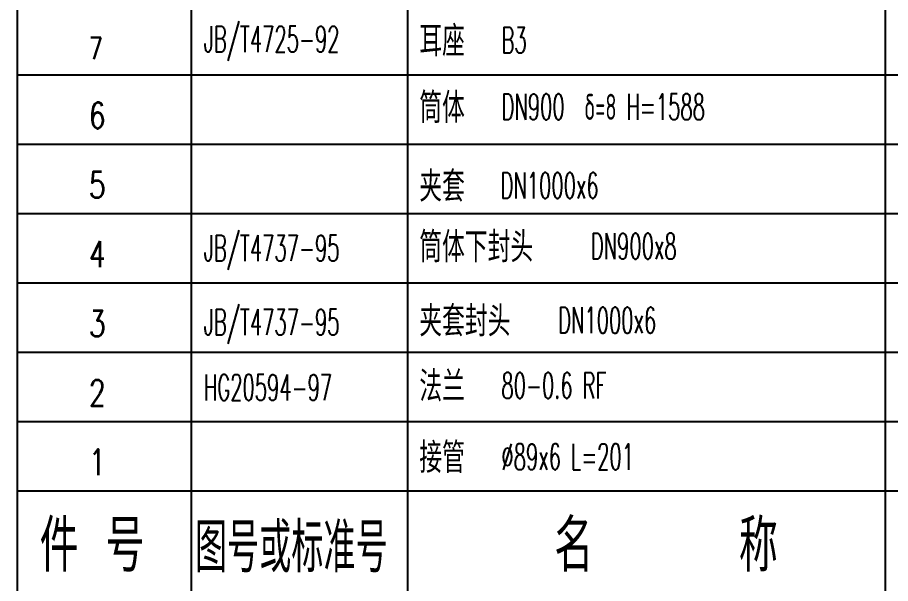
# Model space of a CAD drawing. Extents: x 0 to 594, y 0 to 841.
# Drawn here: x 403.1 to 503.7, y 63.2 to 128.5 of the extents above; entities that cross this region are included whole.
import ezdxf

# ---------------------------------------------------------------- set-up
doc = ezdxf.new("R2010")
doc.units = 0
doc.header["$LTSCALE"] = 3
doc.header["$MEASUREMENT"] = 0
doc.layers.add('1', color=21, linetype='CONTINUOUS')
doc.layers.add('2', color=253, linetype='CONTINUOUS')
doc.styles.add('HZTXT', font='romans', dxfattribs={"width": 0.75, "bigfont": 'HZTXT'})

msp = doc.modelspace()

# ---------------------------------------------------------------- linework, layer by layer
at = {"layer": '1', "color": 122}
for p, q in [((403.108, 121.855), (583.129, 121.855)), ((403.108, 113.855), (583.129, 113.855)), ((403.108, 105.855), (583.129, 105.855)), ((403.108, 97.855), (583.129, 97.855)), ((403.108, 89.855), (583.129, 89.855)), ((403.108, 81.855), (583.129, 81.855)), ((403.108, 73.855), (583.129, 73.855))]:
    msp.add_line(p, q, dxfattribs=at)
at = {"layer": '2', "color": 122}
for p, q in [((403.108, 11.008), (403.108, 409.855)), ((423.108, 409.855), (423.108, 61.016)), ((448.108, 61.016), (448.108, 409.855)), ((503.108, 409.855), (503.108, 61.177))]:
    msp.add_line(p, q, dxfattribs=at)

# ---------------------------------------------------------------- texts
at = {"layer": '1', "color": 122, "style": 'HZTXT'}
for s, height, width, p in [('JB/T4725-92', 3, 0.55, (424.587, 124.467)), ('耳座', 3.5, 0.75, (449.418, 123.984)), ('B3', 3, 0.55, (458.882, 124.35)), ('7', 2.5, 0.75, (411.336, 123.658)), ('筒体', 3.5, 0.75, (449.418, 116.29)), ('DN900  δ=8 H=1588', 3, 0.55, (458.882, 116.656)), ('6', 3, 0.75, (411.336, 115.658)), ('夹套', 3.5, 0.75, (449.418, 107.212)), ('5', 3, 0.75, (411.336, 107.658)), ('DN1000x6', 3, 0.55, (458.768, 107.578)), ('JB/T4737-95', 3, 0.55, (424.587, 100.365)), ('筒体下封头', 3.5, 0.75, (449.418, 100.224)), ('4', 3, 0.75, (411.336, 99.658)), ('DN900x8', 3, 0.55, (469.171, 100.59)), ('3', 3, 0.75, (411.336, 91.658)), ('JB/T4737-95', 3, 0.55, (424.587, 91.812)), ('夹套封头', 3.5, 0.75, (449.418, 91.671)), ('DN1000x6', 3, 0.55, (465.399, 92.037)), ('法兰', 3.5, 0.75, (449.418, 84.153)), ('2', 3, 0.75, (411.336, 83.658)), ('HG20594-97', 3, 0.55, (424.587, 84.294)), ('80-0.6 RF', 3, 0.55, (458.882, 84.519)), ('接管', 3.5, 0.75, (449.418, 75.931)), ('1', 3, 0.75, (411.336, 75.658)), ('%%c89x6 L=201', 3, 0.55, (458.882, 76.297)), ('件 号', 6, 0.75, (405.66, 64.531)), ('图号或标准号', 5.7, 0.65, (423.551, 64.455)), ('名     称', 6, 0.75, (464.969, 64.531))]:
    msp.add_text(s, height=height, dxfattribs=dict(at, width=width)).set_placement(p)

doc.saveas('drawing.dxf')
